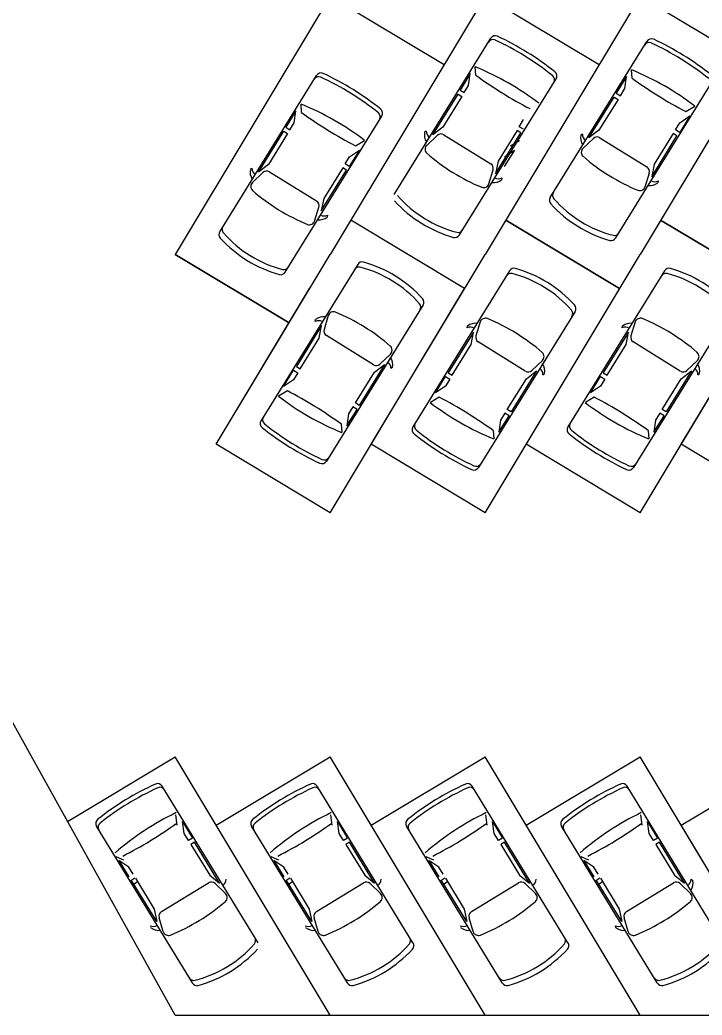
# Model space of a CAD drawing. Header units: millimetres. Extents: x 2478 to 18835, y -4183 to 1193.
# Drawn here: x 8032 to 9484, y -4183 to -2064 of the extents above; entities that cross this region are included whole.
import ezdxf

# ---------------------------------------------------------------- set-up
doc = ezdxf.new("R2010")
doc.units = ezdxf.units.MM

msp = doc.modelspace()

# ---------------------------------------------------------------- linework, layer by layer
at = {"color": 1}
for p, q in [((8692.2, -2013.2), (8362.2, -2563.2)), ((9022.2, -2013.2), (8692.2, -2563.2)), ((9022.2, -2013.2), (8692.2, -2563.2)), ((8692.2, -2013.2), (8934.9, -2158.8)), ((9352.2, -2013.2), (9022.2, -2563.2)), ((9022.2, -2013.2), (9264.9, -2158.8)), ((9682.2, -2013.2), (9352.2, -2563.2)), ((9352.2, -2013.2), (9594.9, -2158.8)), ((9682.2, -2013.2), (9352.2, -2563.2)), ((9352.2, -3113.2), (9924.9, -2158.8)), ((8978.5, -2636), (8735.9, -2490.4)), ((9065.9, -2490.4), (9308.5, -2636)), ((9065.9, -2490.4), (9308.5, -2636)), ((9308.5, -2636), (9065.9, -2490.4)), ((9395.9, -2490.4), (9638.5, -2636)), ((9638.5, -2636), (9395.9, -2490.4)), ((8604.9, -2708.8), (8362.2, -2563.2)), ((8362.2, -2563.2), (8604.9, -2708.8)), ((8449.6, -2967.6), (8692.2, -2563.2)), ((8779.6, -2967.6), (9022.2, -2563.2)), ((9022.2, -3113.2), (9352.2, -2563.2)), ((9022.2, -3113.2), (9352.2, -2563.2)), ((9439.6, -2967.6), (9682.2, -2563.2)), ((8449.6, -2967.6), (8648.5, -2636)), ((8692.2, -3113.2), (8978.5, -2636)), ((8692.2, -3113.2), (8978.5, -2636)), ((8692.2, -3113.2), (8449.6, -2967.6)), ((9022.2, -3113.2), (8779.6, -2967.6)), ((9352.2, -3113.2), (9109.6, -2967.6)), ((9352.2, -3113.2), (9109.6, -2967.6)), ((9682.2, -3113.2), (9439.6, -2967.6)), ((8133.1, -3770.7), (8362.2, -3633.2)), ((8692.2, -4183.2), (8362.2, -3633.2)), ((8449.6, -3778.8), (8692.2, -3633.2)), ((8449.6, -3778.8), (8692.2, -3633.2)), ((9022.2, -4183.2), (8692.2, -3633.2)), ((8779.6, -3778.8), (9022.2, -3633.2)), ((9352.2, -4183.2), (9022.2, -3633.2)), ((9109.6, -3778.8), (9352.2, -3633.2)), ((9682.2, -4183.2), (9352.2, -3633.2)), ((9439.6, -3778.8), (9682.2, -3633.2)), ((8692.2, -4183.2), (8449.6, -3778.8)), ((9682.2, -4183.2), (9439.6, -3778.8))]:
    msp.add_line(p, q, dxfattribs=at)
at = {"color": 0}
for p, q in [((8828.2, -2435.6), (9034, -2102.9)), ((9160.8, -2442), (9366.6, -2109.4)), ((8457.1, -2514.8), (8662.9, -2182.2)), ((8990.4, -2178.1), (8968.7, -2213.1)), ((8986.9, -2203.7), (8990.4, -2178.1)), ((9002.3, -2181.5), (9001.2, -2163.7)), ((9334.9, -2187.9), (9333.9, -2170.2)), ((8967.6, -2521.8), (9173.3, -2189.2)), ((8977.7, -2218.7), (8986.9, -2203.7)), ((9300.2, -2528.2), (9505.9, -2195.7)), ((9323, -2184.6), (9301.4, -2219.6)), ((9319.6, -2210.1), (9323, -2184.6)), ((8910.6, -2308.8), (8964.5, -2221.8)), ((8964.5, -2221.8), (8972.4, -2226.7)), ((8968.7, -2213.1), (8977.7, -2218.7)), ((9301.4, -2219.6), (9310.3, -2225.1)), ((9310.3, -2225.1), (9319.6, -2210.1)), ((8631.3, -2260.7), (8630.2, -2243)), ((8972.4, -2226.7), (8932, -2292.1)), ((9243.3, -2315.2), (9297.1, -2228.2)), ((9305.1, -2233.1), (9264.6, -2298.6)), ((9297.1, -2228.2), (9305.1, -2233.1)), ((8619.3, -2257.4), (8597.7, -2292.4)), ((8615.9, -2282.9), (8619.3, -2257.4)), ((9449.8, -2259), (9468.9, -2247.6)), ((8596.5, -2601), (8802.3, -2268.5)), ((8606.6, -2297.9), (8615.9, -2282.9)), ((9094.9, -2291.2), (9104.2, -2276.2)), ((9427.5, -2297.6), (9436.8, -2282.7)), ((9458.1, -2268.2), (9436.5, -2303.2)), ((9436.8, -2282.7), (9458.1, -2268.2)), ((8539.6, -2388), (8593.4, -2301)), ((8601.4, -2305.9), (8560.9, -2371.4)), ((8593.4, -2301), (8601.4, -2305.9)), ((8597.7, -2292.4), (8606.6, -2297.9)), ((8896.6, -2300.6), (8893.3, -2302.9)), ((8897.8, -2331), (8920.2, -2309.7)), ((8932, -2292.1), (8910.6, -2308.8)), ((8934.1, -2308.2), (9034.2, -2370.2)), ((9044.2, -2391.4), (9098, -2304.4)), ((9090.1, -2299.5), (9049.6, -2364.9)), ((9098, -2304.4), (9090.1, -2299.5)), ((9103.9, -2296.7), (9094.9, -2291.2)), ((9229.2, -2307.1), (9225.9, -2309.3)), ((9264.6, -2298.6), (9243.3, -2315.2)), ((9422.7, -2305.9), (9382.2, -2371.3)), ((9430.6, -2310.8), (9422.7, -2305.9)), ((9436.5, -2303.2), (9427.5, -2297.6)), ((8746.1, -2331.8), (8765.2, -2320.3)), ((9076.1, -2331.8), (9095.2, -2320.3)), ((9230.4, -2337.4), (9252.8, -2316.1)), ((9266.7, -2314.7), (9366.8, -2376.6)), ((9376.8, -2397.9), (9430.6, -2310.8)), ((8754.5, -2341), (8732.8, -2376)), ((8733.1, -2355.5), (8754.5, -2341)), ((9084.5, -2341), (9062.8, -2376)), ((9063.1, -2355.5), (9084.5, -2341)), ((8560.9, -2371.4), (8539.6, -2388)), ((8723.9, -2370.4), (8733.1, -2355.5)), ((8732.8, -2376), (8723.9, -2370.4)), ((9049.6, -2364.9), (9044.2, -2391.4)), ((9382.2, -2371.3), (9376.8, -2397.9)), ((8525.5, -2379.9), (8522.3, -2382.1)), ((8526.7, -2410.2), (8549.1, -2388.9)), ((8563, -2387.5), (8663.2, -2449.4)), ((8673.1, -2470.7), (8727, -2383.6)), ((8719, -2378.7), (8678.5, -2444.1)), ((8727, -2383.6), (8719, -2378.7)), ((9030.1, -2412.8), (9039.1, -2383.3)), ((9362.7, -2419.3), (9371.8, -2389.7)), ((9057.8, -2400.3), (9057.2, -2404.3)), ((9390.4, -2406.8), (9389.8, -2410.7)), ((8678.5, -2444.1), (8673.1, -2470.7)), ((8659, -2492.1), (8668.1, -2462.5)), ((8686.7, -2479.6), (8686.1, -2483.5)), ((8750.8, -2584.5), (8545, -2917.1)), ((9074.3, -2598.1), (8868.5, -2930.7)), ((9404.3, -2598.1), (9198.5, -2930.7)), ((8890.2, -2670.8), (8684.3, -3003.4)), ((9213.6, -2684.4), (9007.8, -3017)), ((9543.6, -2684.4), (9337.8, -3017)), ((8660.6, -2706), (8661.1, -2702)), ((8688.2, -2693.5), (8679.2, -2723.1)), ((9011.7, -2707.1), (9002.7, -2736.7)), ((9341.7, -2707.1), (9332.7, -2736.7)), ((8674.1, -2714.9), (8620.3, -2801.9)), ((8668.8, -2741.4), (8674.1, -2714.9)), ((8997.6, -2728.5), (8943.8, -2815.5)), ((8984.1, -2719.6), (8984.6, -2715.6)), ((8992.2, -2755), (8997.6, -2728.5)), ((9327.6, -2728.5), (9273.8, -2815.5)), ((9314.1, -2719.6), (9314.6, -2715.6)), ((9322.2, -2755), (9327.6, -2728.5)), ((8628.3, -2806.9), (8668.8, -2741.4)), ((8784.2, -2798.1), (8684.1, -2736.1)), ((8951.8, -2820.5), (8992.2, -2755)), ((9107.7, -2811.7), (9007.6, -2749.7)), ((9281.8, -2820.5), (9322.2, -2755)), ((9437.7, -2811.7), (9337.6, -2749.7)), ((8820.6, -2775.4), (8798.1, -2796.7)), ((8807.7, -2797.5), (8753.9, -2884.6)), ((8786.4, -2814.2), (8807.7, -2797.5)), ((9144.1, -2789), (9121.6, -2810.3)), ((9474.1, -2789), (9451.6, -2810.3)), ((8592.8, -2844.6), (8614.5, -2809.6)), ((8623.4, -2815.1), (8614.1, -2830.1)), ((8614.5, -2809.6), (8623.4, -2815.1)), ((8620.3, -2801.9), (8628.3, -2806.9)), ((8745.9, -2879.6), (8786.4, -2814.2)), ((8821.7, -2805.7), (8825, -2803.4)), ((8943.8, -2815.5), (8951.8, -2820.5)), ((9131.2, -2811.1), (9077.3, -2898.1)), ((9109.9, -2827.8), (9131.2, -2811.1)), ((9145.2, -2819.3), (9148.5, -2817)), ((9273.8, -2815.5), (9281.8, -2820.5)), ((9461.2, -2811.1), (9407.3, -2898.1)), ((9439.9, -2827.8), (9461.2, -2811.1)), ((9475.2, -2819.3), (9478.5, -2817)), ((8614.1, -2830.1), (8592.8, -2844.6)), ((8916.3, -2858.2), (8938, -2823.2)), ((8946.9, -2828.7), (8937.6, -2843.7)), ((8938, -2823.2), (8946.9, -2828.7)), ((9069.4, -2893.2), (9109.9, -2827.8)), ((9246.3, -2858.2), (9268, -2823.2)), ((9276.9, -2828.7), (9267.6, -2843.7)), ((9268, -2823.2), (9276.9, -2828.7)), ((9399.4, -2893.2), (9439.9, -2827.8)), ((8601.1, -2853.8), (8582.1, -2865.2)), ((8937.6, -2843.7), (8916.3, -2858.2)), ((9267.6, -2843.7), (9246.3, -2858.2)), ((8753.9, -2884.6), (8745.9, -2879.6)), ((8924.6, -2867.4), (8905.6, -2878.8)), ((9254.6, -2867.4), (9235.6, -2878.8)), ((8727.9, -2928.2), (8749.6, -2893.2)), ((8731.4, -2902.6), (8727.9, -2928.2)), ((8740.6, -2887.7), (8731.4, -2902.6)), ((8749.6, -2893.2), (8740.6, -2887.7)), ((9064.1, -2901.3), (9054.9, -2916.2)), ((9073.1, -2906.8), (9064.1, -2901.3)), ((9077.3, -2898.1), (9069.4, -2893.2)), ((9394.1, -2901.3), (9384.9, -2916.2)), ((9403.1, -2906.8), (9394.1, -2901.3)), ((9407.3, -2898.1), (9399.4, -2893.2)), ((9051.4, -2941.8), (9073.1, -2906.8)), ((9054.9, -2916.2), (9051.4, -2941.8)), ((9381.4, -2941.8), (9403.1, -2906.8)), ((9384.9, -2916.2), (9381.4, -2941.8)), ((8716, -2924.9), (8717.1, -2942.6)), ((9039.5, -2938.4), (9040.6, -2956.2)), ((9369.5, -2938.4), (9370.6, -2956.2)), ((8538.6, -4029.3), (8334.8, -3695.6)), ((8868.6, -4029.3), (8664.8, -3695.6)), ((9198.6, -4029.3), (8994.8, -3695.6)), ((9528.6, -4029.3), (9324.8, -3695.6)), ((8366.2, -3779), (8363.9, -3756.9)), ((8377.9, -3771), (8399.3, -3806.1)), ((8381.2, -3796.5), (8377.9, -3771)), ((8696.2, -3779), (8693.9, -3756.9)), ((8711.2, -3796.5), (8707.9, -3771)), ((8707.9, -3771), (8729.3, -3806.1)), ((9026.2, -3779), (9023.9, -3756.9)), ((9041.2, -3796.5), (9037.9, -3771)), ((9037.9, -3771), (9059.3, -3806.1)), ((9356.2, -3779), (9353.9, -3756.9)), ((9367.9, -3771), (9389.3, -3806.1)), ((9371.2, -3796.5), (9367.9, -3771)), ((8398.8, -4114.8), (8194.8, -3780.9)), ((8728.8, -4114.8), (8524.8, -3780.9)), ((9058.8, -4114.8), (8854.8, -3780.9)), ((9388.8, -4114.8), (9184.8, -3780.9)), ((8390.3, -3811.6), (8381.2, -3796.5)), ((8399.3, -3806.1), (8390.3, -3811.6)), ((8403.5, -3814.7), (8395.5, -3819.6)), ((8456.9, -3902.1), (8403.5, -3814.7)), ((8720.3, -3811.6), (8711.2, -3796.5)), ((8729.3, -3806.1), (8720.3, -3811.6)), ((8733.5, -3814.7), (8725.5, -3819.6)), ((8786.9, -3902.1), (8733.5, -3814.7)), ((9050.3, -3811.6), (9041.2, -3796.5)), ((9059.3, -3806.1), (9050.3, -3811.6)), ((9063.5, -3814.7), (9055.5, -3819.6)), ((9116.9, -3902.1), (9063.5, -3814.7)), ((9380.3, -3811.6), (9371.2, -3796.5)), ((9389.3, -3806.1), (9380.3, -3811.6)), ((9393.5, -3814.7), (9385.5, -3819.6)), ((9446.9, -3902.1), (9393.5, -3814.7)), ((8395.5, -3819.6), (8435.7, -3885.3)), ((8725.5, -3819.6), (8765.7, -3885.3)), ((9055.5, -3819.6), (9095.7, -3885.3)), ((9385.5, -3819.6), (9425.7, -3885.3)), ((8253.2, -3853), (8236.7, -3846.4)), ((8263.5, -3868.4), (8242.3, -3853.8)), ((8242.3, -3853.8), (8263.7, -3888.9)), ((8583.2, -3853), (8566.7, -3846.4)), ((8572.3, -3853.8), (8593.7, -3888.9)), ((8593.5, -3868.4), (8572.3, -3853.8)), ((8913.2, -3853), (8896.7, -3846.4)), ((8902.3, -3853.8), (8923.7, -3888.9)), ((8923.5, -3868.4), (8902.3, -3853.8)), ((9243.2, -3853), (9226.7, -3846.4)), ((9253.5, -3868.4), (9232.3, -3853.8)), ((9232.3, -3853.8), (9253.7, -3888.9)), ((8272.7, -3883.4), (8263.5, -3868.4)), ((8602.7, -3883.4), (8593.5, -3868.4)), ((8932.7, -3883.4), (8923.5, -3868.4)), ((9262.7, -3883.4), (9253.5, -3868.4)), ((8267.6, -3896.8), (8276.4, -3891)), ((8322.9, -3983.9), (8269.5, -3896.6)), ((8273.7, -3904.3), (8281.5, -3899.2)), ((8277.5, -3891.7), (8317.6, -3957.4)), ((8435.7, -3885.3), (8456.9, -3902.1)), ((8597.6, -3896.8), (8606.4, -3891)), ((8652.9, -3983.9), (8599.5, -3896.6)), ((8603.7, -3904.3), (8611.5, -3899.2)), ((8607.5, -3891.7), (8647.6, -3957.4)), ((8765.7, -3885.3), (8786.9, -3902.1)), ((8927.6, -3896.8), (8936.4, -3891)), ((8982.9, -3983.9), (8929.5, -3896.6)), ((8933.7, -3904.3), (8941.5, -3899.2)), ((8937.5, -3891.7), (8977.6, -3957.4)), ((9095.7, -3885.3), (9116.9, -3902.1)), ((9257.6, -3896.8), (9266.4, -3891)), ((9312.9, -3983.9), (9259.5, -3896.6)), ((9263.7, -3904.3), (9271.5, -3899.2)), ((9267.5, -3891.7), (9307.6, -3957.4)), ((9425.7, -3885.3), (9446.9, -3902.1)), ((9461, -3894), (9464.2, -3896.3)), ((8332.9, -3962.8), (8433.4, -3901.4)), ((8469.6, -3924.3), (8447.3, -3902.9)), ((8662.9, -3962.8), (8763.4, -3901.4)), ((8799.6, -3924.3), (8777.3, -3902.9)), ((8992.9, -3962.8), (9093.4, -3901.4)), ((9129.6, -3924.3), (9107.3, -3902.9)), ((9322.9, -3962.8), (9423.4, -3901.4)), ((9459.6, -3924.3), (9437.3, -3902.9)), ((8317.6, -3957.4), (8322.9, -3983.9)), ((8647.6, -3957.4), (8652.9, -3983.9)), ((8977.6, -3957.4), (8982.9, -3983.9)), ((9307.6, -3957.4), (9312.9, -3983.9)), ((8336.8, -4005.4), (8328, -3975.8)), ((8666.8, -4005.4), (8658, -3975.8)), ((8996.8, -4005.4), (8988, -3975.8)), ((9326.8, -4005.4), (9318, -3975.8)), ((9299.2, -3992.8), (9299.8, -3996.7))]:
    msp.add_line(p, q, dxfattribs=at)
at = {"color": 4}
for q in [(7899.3, -3349.9), (16746.3, -4183.2)]:
    msp.add_line((8362.2, -4183.2), q, dxfattribs=at)
at = {"color": 0}
for centre, major_axis, start_param, end_param in [((9043.7, -2108.9), (-2.6, 11.1), 5.626184, 7.068583), ((9038.8, -2116.9), (-2.6, 11.1), 5.626184, 7.068583), ((8783.4, -2663), (-597.9, -140.8), 3.808851, 4.043797), ((8788.3, -2655), (-597.9, -140.8), 3.808851, 4.043797), ((9371.4, -2123.3), (-2.6, 11.1), 5.626184, 7.068583), ((9376.3, -2115.4), (-2.6, 11.1), 5.626184, 7.068583), ((9116, -2669.4), (-597.9, -140.8), 3.808851, 4.043797), ((9120.9, -2661.4), (-597.9, -140.8), 3.808851, 4.043797), ((8672.6, -2188.2), (-2.6, 11.1), 5.626184, 7.068583), ((8417.3, -2734.2), (-597.9, -140.8), 3.808851, 4.043797), ((8775.5, -2714.3), (-136.4, 579.2), 5.400401, 5.662686), ((9536.4, -1446.7), (-208.3, 884.2), 2.281762, 2.430627), ((9158.7, -2191.2), (-2.6, 11.1), 3.926991, 5.367923), ((9163.6, -2183.2), (-2.6, 11.1), 3.926991, 5.367923), ((9108.1, -2720.7), (-136.4, 579.2), 5.400401, 5.662686), ((8667.7, -2196.1), (-2.6, 11.1), 5.626184, 7.068583), ((8412.3, -2742.2), (-597.9, -140.8), 3.808851, 4.043797), ((9869, -1453.1), (-208.3, 884.2), 2.281762, 2.430627), ((8404.4, -2793.5), (-136.4, 579.2), 5.400401, 5.662686), ((9165.3, -1525.9), (-208.3, 884.2), 2.281762, 2.430627), ((8787.6, -2270.4), (-2.6, 11.1), 3.926991, 5.367923), ((8792.5, -2262.5), (-2.6, 11.1), 3.926991, 5.367923), ((8920, -2308.5), (-26.5, -6.2), -0.439922, 0.360338), ((8912.8, -2300.5), (-15.8, -3.7), -0.220829, 0.729047), ((8928.1, -2318), (-11.1, -2.6), 3.926991, 5.240463), ((9252.6, -2315), (-26.5, -6.2), -0.439922, 0.360338), ((9245.5, -2306.9), (-15.8, -3.7), -0.220829, 0.729047), ((8905.6, -2339.3), (-2.6, 11.1), 0.528074, 2.182793), ((9260.7, -2324.4), (-11.1, -2.6), 3.926991, 5.240463), ((9178.1, -2025.7), (-415.5, -97.9), 0.623679, 0.947117), ((9238.3, -2345.7), (-2.6, 11.1), 0.528074, 2.182793), ((9028.2, -2379.9), (-2.6, 11.1), 4.184315, 5.497787), ((9510.7, -2032.1), (-415.5, -97.9), 0.623679, 0.947117), ((8548.9, -2387.8), (-26.5, -6.2), -0.439922, 0.360338), ((8541.8, -2379.7), (-15.8, -3.7), -0.220829, 0.729047), ((8557, -2397.2), (-11.1, -2.6), 3.926991, 5.240463), ((9360.8, -2386.4), (-2.6, 11.1), 4.184315, 5.497787), ((8534.6, -2418.5), (-2.6, 11.1), 0.528074, 2.182793), ((9019.2, -2409.5), (-11.1, -2.6), 0.958799, 2.613518), ((9040.2, -2383), (-6.2, 26.5), 2.781255, 3.581514), ((9050.7, -2385.7), (-3.7, 15.8), 2.412546, 3.362421), ((9372.9, -2389.4), (-6.2, 26.5), 2.781255, 3.581514), ((9383.3, -2392.2), (-3.7, 15.8), 2.412546, 3.362421), ((8807.1, -2104.9), (-415.5, -97.9), 0.623679, 0.947117), ((9177.2, -2437.2), (-2.6, 11.1), 0.785398, 2.032674), ((9351.8, -2415.9), (-11.1, -2.6), 0.958799, 2.613518), ((8657.2, -2459.2), (-2.6, 11.1), 4.184315, 5.497787), ((9028.4, -2267.7), (-262.2, -61.8), 0.50732, 1.063476), ((9027, -2269.9), (-58.4, 247.8), 2.060666, 2.651723), ((9170.5, -2448), (-11.1, -2.6), -0.785398, 0.48085), ((9361, -2274.1), (-262.2, -61.8), 0.50732, 1.063476), ((9359.6, -2276.4), (-58.4, 247.8), 2.060666, 2.651723), ((8679.6, -2465), (-3.7, 15.8), 2.412546, 3.362421), ((8648.1, -2488.7), (-11.1, -2.6), 0.958799, 2.613518), ((8669.2, -2462.2), (-6.2, 26.5), 2.781255, 3.581514), ((8466.8, -2520.8), (-11.1, -2.6), -0.785398, 0.48085), ((8473.5, -2510), (-2.6, 11.1), 0.785398, 2.032674), ((8656, -2349.2), (-58.4, 247.8), 2.060666, 2.651723), ((8957.8, -2515.8), (-11.1, -2.6), 1.089946, 2.356194), ((8964.5, -2505), (-11.1, -2.6), 1.108918, 2.356194), ((9297.2, -2511.4), (-11.1, -2.6), 1.108918, 2.356194), ((8657.4, -2346.9), (-262.2, -61.8), 0.50732, 1.063476), ((9290.5, -2522.2), (-11.1, -2.6), 1.089946, 2.356194), ((8760.5, -2590.5), (11.1, 2.6), 1.089946, 2.356194), ((8689.9, -2838.7), (262.2, 61.8), 0.50732, 1.063476), ((8586.8, -2595), (-11.1, -2.6), 1.089946, 2.356194), ((8593.5, -2584.2), (-11.1, -2.6), 1.108918, 2.356194), ((8753.8, -2601.4), (11.1, 2.6), 1.108918, 2.356194), ((8691.3, -2836.4), (58.4, -247.8), 2.060666, 2.651723), ((9077.3, -2615), (11.1, 2.6), 1.108918, 2.356194), ((9084, -2604.1), (11.1, 2.6), 1.089946, 2.356194), ((9014.8, -2850), (58.4, -247.8), 2.060666, 2.651723), ((9013.4, -2852.3), (262.2, 61.8), 0.50732, 1.063476), ((9407.3, -2615), (11.1, 2.6), 1.108918, 2.356194), ((9414, -2604.1), (11.1, 2.6), 1.089946, 2.356194), ((9344.8, -2850), (58.4, -247.8), 2.060666, 2.651723), ((9343.4, -2852.3), (262.2, 61.8), 0.50732, 1.063476), ((8873.7, -2675.6), (2.6, -11.1), 0.785398, 2.032674), ((8880.4, -2664.8), (11.1, 2.6), -0.785398, 0.48085), ((8699.2, -2696.8), (11.1, 2.6), 0.958799, 2.613518), ((8540.2, -3080.6), (415.5, 97.9), 0.623679, 0.947117), ((9197.2, -2689.2), (2.6, -11.1), 0.785398, 2.032674), ((9203.9, -2678.3), (11.1, 2.6), -0.785398, 0.48085), ((8667.7, -2720.6), (3.7, -15.8), 2.412546, 3.362421), ((8678.1, -2723.4), (6.2, -26.5), 2.781255, 3.581514), ((9001.6, -2737), (6.2, -26.5), 2.781255, 3.581514), ((9022.6, -2710.4), (11.1, 2.6), 0.958799, 2.613518), ((8863.7, -3094.2), (415.5, 97.9), 0.623679, 0.947117), ((9331.6, -2737), (6.2, -26.5), 2.781255, 3.581514), ((9352.6, -2710.4), (11.1, 2.6), 0.958799, 2.613518), ((9193.7, -3094.2), (415.5, 97.9), 0.623679, 0.947117), ((8690.1, -2726.4), (2.6, -11.1), 4.184315, 5.497787), ((8991.2, -2734.2), (3.7, -15.8), 2.412546, 3.362421), ((9321.2, -2734.2), (3.7, -15.8), 2.412546, 3.362421), ((9013.6, -2740), (2.6, -11.1), 4.184315, 5.497787), ((9343.6, -2740), (2.6, -11.1), 4.184315, 5.497787), ((8812.7, -2767.1), (2.6, -11.1), 0.528074, 2.182793), ((9136.2, -2780.7), (2.6, -11.1), 0.528074, 2.182793), ((9466.2, -2780.7), (2.6, -11.1), 0.528074, 2.182793), ((8790.3, -2788.4), (11.1, 2.6), 3.926991, 5.240463), ((8805.5, -2805.9), (15.8, 3.7), -0.220829, 0.729047), ((8798.4, -2797.8), (26.5, 6.2), -0.439922, 0.360338), ((9121.8, -2811.4), (26.5, 6.2), -0.439922, 0.360338), ((9451.8, -2811.4), (26.5, 6.2), -0.439922, 0.360338), ((9113.8, -2802), (11.1, 2.6), 3.926991, 5.240463), ((9129, -2819.5), (15.8, 3.7), -0.220829, 0.729047), ((9443.8, -2802), (11.1, 2.6), 3.926991, 5.240463), ((9459, -2819.5), (15.8, 3.7), -0.220829, 0.729047), ((8182, -3659.7), (208.3, -884.2), 2.281762, 2.430627), ((8942.8, -2392), (136.4, -579.2), 5.400401, 5.662686), ((9266.3, -2405.6), (136.4, -579.2), 5.400401, 5.662686), ((8505.4, -3673.3), (208.3, -884.2), 2.281762, 2.430627), ((9596.3, -2405.6), (136.4, -579.2), 5.400401, 5.662686), ((8835.4, -3673.3), (208.3, -884.2), 2.281762, 2.430627), ((8554.7, -2923.1), (2.6, -11.1), 3.926991, 5.367923), ((8559.7, -2915.1), (2.6, -11.1), 3.926991, 5.367923), ((8935, -2443.4), (597.9, 140.8), 3.808851, 4.043797), ((8883.2, -2928.7), (2.6, -11.1), 3.926991, 5.367923), ((9213.2, -2928.7), (2.6, -11.1), 3.926991, 5.367923), ((8930, -2451.3), (597.9, 140.8), 3.808851, 4.043797), ((8878.2, -2936.7), (2.6, -11.1), 3.926991, 5.367923), ((9253.5, -2464.9), (597.9, 140.8), 3.808851, 4.043797), ((9258.4, -2456.9), (597.9, 140.8), 3.808851, 4.043797), ((9208.2, -2936.7), (2.6, -11.1), 3.926991, 5.367923), ((9583.5, -2464.9), (597.9, 140.8), 3.808851, 4.043797), ((9588.4, -2456.9), (597.9, 140.8), 3.808851, 4.043797), ((8674.6, -2997.4), (2.6, -11.1), 5.626184, 7.068583), ((8679.6, -2989.4), (2.6, -11.1), 5.626184, 7.068583), ((9003.1, -3003), (2.6, -11.1), 5.626184, 7.068583), ((9333.1, -3003), (2.6, -11.1), 5.626184, 7.068583), ((8998.1, -3011), (2.6, -11.1), 5.626184, 7.068583), ((9328.1, -3011), (2.6, -11.1), 5.626184, 7.068583), ((8576.6, -4249.4), (-144.2, -597.1), 3.808851, 4.043797), ((8581.5, -4257.4), (-144.2, -597.1), 3.808851, 4.043797), ((8325, -3701.5), (-11.1, 2.7), 3.926991, 5.367923), ((8329.9, -3709.5), (-11.1, 2.7), 3.926991, 5.367923), ((8906.6, -4249.4), (-144.2, -597.1), 3.808851, 4.043797), ((8911.5, -4257.4), (-144.2, -597.1), 3.808851, 4.043797), ((8655, -3701.5), (-11.1, 2.7), 3.926991, 5.367923), ((8659.9, -3709.5), (-11.1, 2.7), 3.926991, 5.367923), ((9236.6, -4249.4), (-144.2, -597.1), 3.808851, 4.043797), ((9241.5, -4257.4), (-144.2, -597.1), 3.808851, 4.043797), ((8985, -3701.5), (-11.1, 2.7), 3.926991, 5.367923), ((8989.9, -3709.5), (-11.1, 2.7), 3.926991, 5.367923), ((9566.6, -4249.4), (-144.2, -597.1), 3.808851, 4.043797), ((9571.5, -4257.4), (-144.2, -597.1), 3.808851, 4.043797), ((9315, -3701.5), (-11.1, 2.7), 3.926991, 5.367923), ((9319.9, -3709.5), (-11.1, 2.7), 3.926991, 5.367923), ((8204.6, -3775), (-11.1, 2.7), 5.626184, 7.068583), ((8623.7, -4287.6), (-578.4, 139.7), 5.400401, 5.662686), ((8534.6, -3775), (-11.1, 2.7), 5.626184, 7.068583), ((8953.7, -4287.6), (-578.4, 139.7), 5.400401, 5.662686), ((8864.6, -3775), (-11.1, 2.7), 5.626184, 7.068583), ((9283.7, -4287.6), (-578.4, 139.7), 5.400401, 5.662686), ((9194.6, -3775), (-11.1, 2.7), 5.626184, 7.068583), ((9613.7, -4287.6), (-578.4, 139.7), 5.400401, 5.662686), ((8209.5, -3783), (-11.1, 2.7), 5.626184, 7.068583), ((7836, -3036.4), (-883, 213.3), 2.281762, 2.430627), ((8539.5, -3783), (-11.1, 2.7), 5.626184, 7.068583), ((8166, -3036.4), (-883, 213.3), 2.281762, 2.430627), ((8869.5, -3783), (-11.1, 2.7), 5.626184, 7.068583), ((8496, -3036.4), (-883, 213.3), 2.281762, 2.430627), ((9199.5, -3783), (-11.1, 2.7), 5.626184, 7.068583), ((8826, -3036.4), (-883, 213.3), 2.281762, 2.430627), ((8439.4, -3911.1), (-11.1, 2.7), 4.184315, 5.497787), ((8454.7, -3893.7), (-15.8, 3.8), 2.412546, 3.362421), ((8769.4, -3911.1), (-11.1, 2.7), 4.184315, 5.497787), ((8784.7, -3893.7), (-15.8, 3.8), 2.412546, 3.362421), ((9099.4, -3911.1), (-11.1, 2.7), 4.184315, 5.497787), ((9114.7, -3893.7), (-15.8, 3.8), 2.412546, 3.362421), ((9429.4, -3911.1), (-11.1, 2.7), 4.184315, 5.497787), ((9444.7, -3893.7), (-15.8, 3.8), 2.412546, 3.362421), ((9437.5, -3901.8), (-26.5, 6.4), 2.781255, 3.581514), ((8191, -3617.5), (-100.2, -414.9), 0.623679, 0.947117), ((8461.7, -3932.6), (-2.7, -11.1), 0.958799, 2.613518), ((8521, -3617.5), (-100.2, -414.9), 0.623679, 0.947117), ((8791.7, -3932.6), (-2.7, -11.1), 0.958799, 2.613518), ((8851, -3617.5), (-100.2, -414.9), 0.623679, 0.947117), ((9121.7, -3932.6), (-2.7, -11.1), 0.958799, 2.613518), ((9181, -3617.5), (-100.2, -414.9), 0.623679, 0.947117), ((9451.7, -3932.6), (-2.7, -11.1), 0.958799, 2.613518), ((8338.9, -3972.5), (-2.7, -11.1), 3.926991, 5.240463), ((8668.9, -3972.5), (-2.7, -11.1), 3.926991, 5.240463), ((8998.9, -3972.5), (-2.7, -11.1), 3.926991, 5.240463), ((9328.9, -3972.5), (-2.7, -11.1), 3.926991, 5.240463), ((8316.4, -3978.2), (-3.8, -15.8), -0.220829, 0.729047), ((8326.9, -3975.5), (-6.4, -26.5), -0.439922, 0.360338), ((8347.8, -4002.2), (-11.1, 2.7), 0.528074, 2.182793), ((8646.4, -3978.2), (-3.8, -15.8), -0.220829, 0.729047), ((8656.9, -3975.5), (-6.4, -26.5), -0.439922, 0.360338), ((8677.8, -4002.2), (-11.1, 2.7), 0.528074, 2.182793), ((8976.4, -3978.2), (-3.8, -15.8), -0.220829, 0.729047), ((8986.9, -3975.5), (-6.4, -26.5), -0.439922, 0.360338), ((9007.8, -4002.2), (-11.1, 2.7), 0.528074, 2.182793), ((9306.4, -3978.2), (-3.8, -15.8), -0.220829, 0.729047), ((9316.9, -3975.5), (-6.4, -26.5), -0.439922, 0.360338), ((9337.8, -4002.2), (-11.1, 2.7), 0.528074, 2.182793), ((8522.2, -4024.4), (-2.7, -11.1), 1.108918, 2.356194), ((8852.2, -4024.4), (-2.7, -11.1), 1.108918, 2.356194), ((9182.2, -4024.4), (-2.7, -11.1), 1.108918, 2.356194), ((8340.7, -3862.5), (-247.5, 59.8), 2.060666, 2.651723), ((8339.3, -3860.3), (-63.3, -261.9), 0.50732, 1.063476), ((8670.7, -3862.5), (-247.5, 59.8), 2.060666, 2.651723), ((8669.3, -3860.3), (-63.3, -261.9), 0.50732, 1.063476), ((8858.9, -4035.3), (-2.7, -11.1), 1.089946, 2.356194), ((9000.7, -3862.5), (-247.5, 59.8), 2.060666, 2.651723), ((8999.3, -3860.3), (-63.3, -261.9), 0.50732, 1.063476), ((9188.9, -4035.3), (-2.7, -11.1), 1.089946, 2.356194), ((9330.7, -3862.5), (-247.5, 59.8), 2.060666, 2.651723), ((9329.3, -3860.3), (-63.3, -261.9), 0.50732, 1.063476), ((8401.9, -4097.9), (-11.1, 2.7), 0.785398, 2.032674), ((8731.9, -4097.9), (-11.1, 2.7), 0.785398, 2.032674), ((9061.9, -4097.9), (-11.1, 2.7), 0.785398, 2.032674), ((9391.9, -4097.9), (-11.1, 2.7), 0.785398, 2.032674), ((8408.5, -4108.8), (-2.7, -11.1), -0.785398, 0.48085), ((8738.5, -4108.8), (-2.7, -11.1), -0.785398, 0.48085), ((9068.5, -4108.8), (-2.7, -11.1), -0.785398, 0.48085), ((9398.5, -4108.8), (-2.7, -11.1), -0.785398, 0.48085)]:
    msp.add_ellipse(centre, major_axis=major_axis, ratio=1, start_param=start_param, end_param=end_param, dxfattribs=at)

doc.saveas('drawing.dxf')
